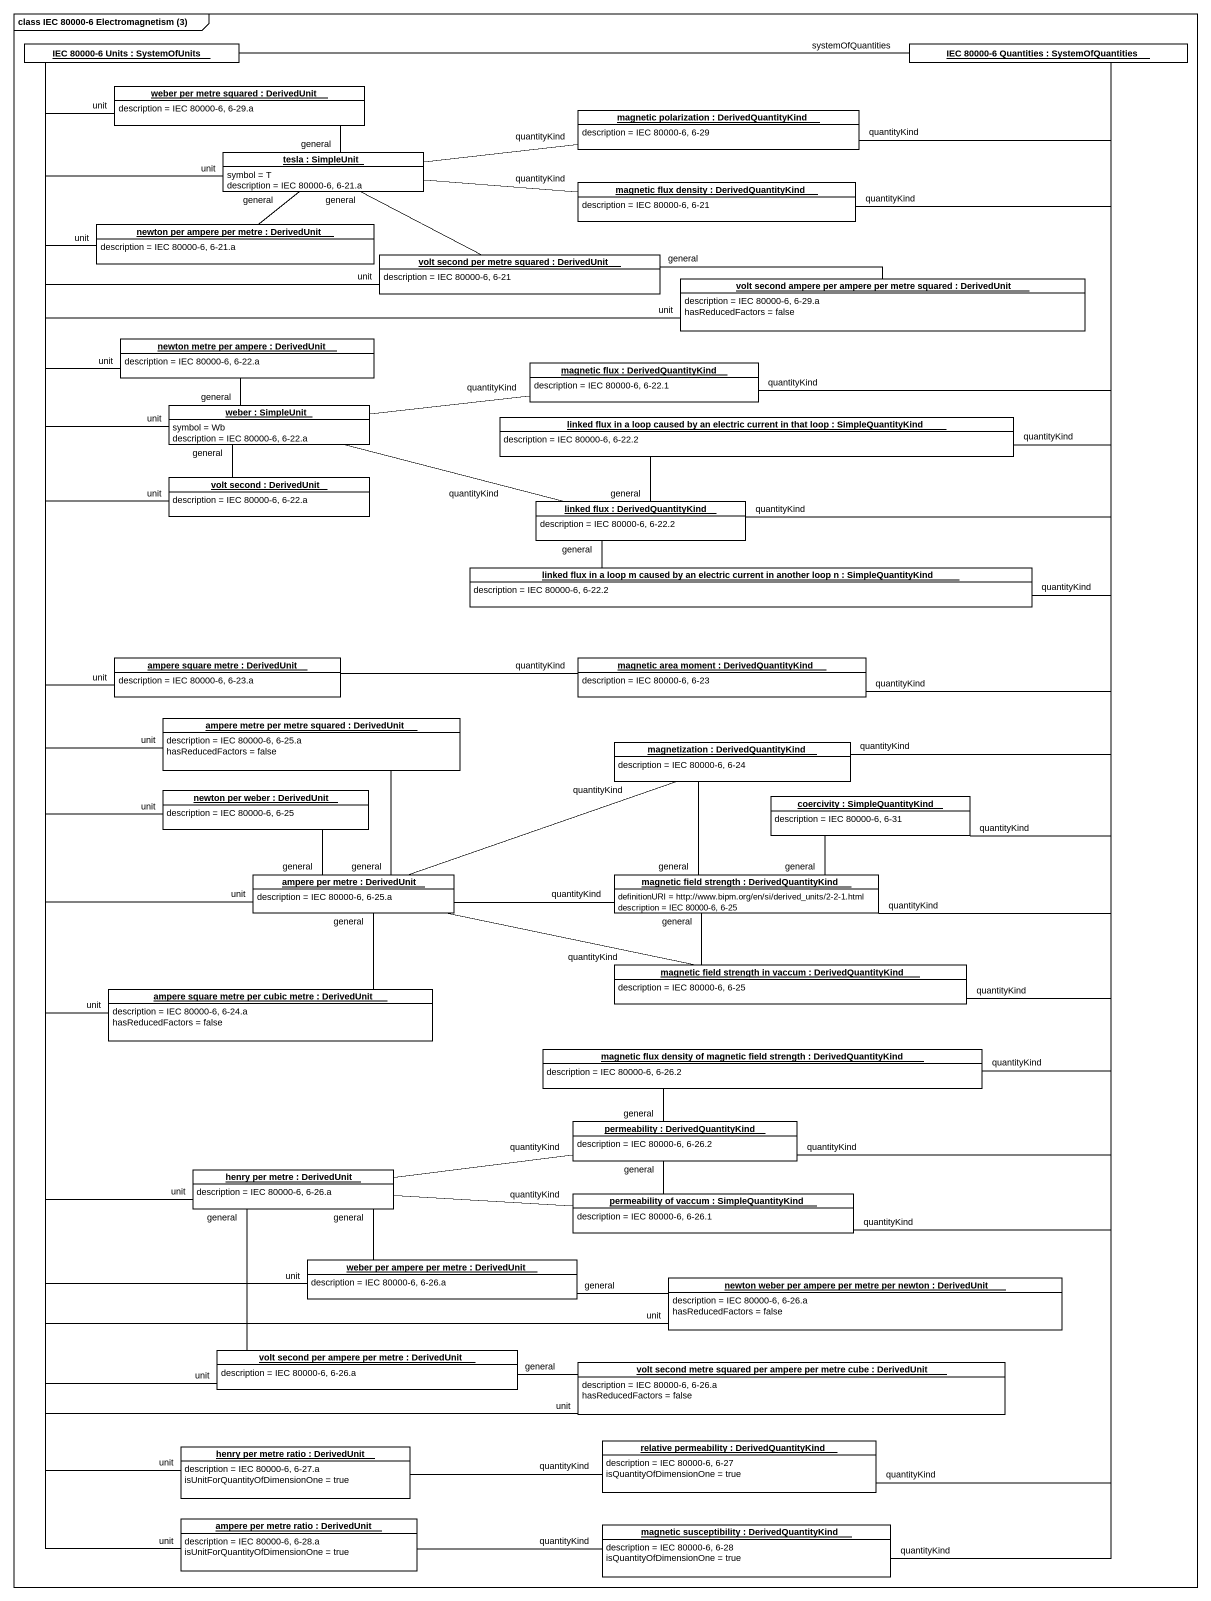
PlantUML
@startuml
mainframe class IEC 80000-6 Electromagnetism (3)
hide circle
hide empty members
object "IEC 80000-6 Units : SystemOfUnits" as IEC_80000_6_Units #FFFFFF
object "IEC 80000-6 Quantities : SystemOfQuantities" as IEC_80000_6_Quantities #FFFFFF
object "weber per metre squared : DerivedUnit" as weber_per_metre_squared #FFFFFF {
  description = IEC 80000-6, 6-29.a
}
object "magnetic polarization : DerivedQuantityKind" as magnetic_polarization #FFFFFF {
  description = IEC 80000-6, 6-29
}
object "tesla : SimpleUnit" as tesla #FFFFFF {
  symbol = T
  description = IEC 80000-6, 6-21.a
}
object "magnetic flux density : DerivedQuantityKind" as magnetic_flux_density #FFFFFF {
  description = IEC 80000-6, 6-21
}
object "newton per ampere per metre : DerivedUnit" as newton_per_ampere_per_metre #FFFFFF {
  description = IEC 80000-6, 6-21.a
}
object "volt second per metre squared : DerivedUnit" as volt_second_per_metre #FFFFFF {
  description = IEC 80000-6, 6-21
}
object "volt second ampere per ampere per metre squared : DerivedUnit" as volt_second_ampere_per #FFFFFF {
  description = IEC 80000-6, 6-29.a
  hasReducedFactors = false
}
object "newton metre per ampere : DerivedUnit" as newton_metre_per_ampere #FFFFFF {
  description = IEC 80000-6, 6-22.a
}
object "magnetic flux : DerivedQuantityKind" as magnetic_flux #FFFFFF {
  description = IEC 80000-6, 6-22.1
}
object "weber : SimpleUnit" as weber #FFFFFF {
  symbol = Wb
  description = IEC 80000-6, 6-22.a
}
object "linked flux in a loop caused by an electric current in that loop : SimpleQuantityKind" as linked_flux_in_a_loop #FFFFFF {
  description = IEC 80000-6, 6-22.2
}
object "volt second : DerivedUnit" as volt_second #FFFFFF {
  description = IEC 80000-6, 6-22.a
}
object "linked flux : DerivedQuantityKind" as linked_flux #FFFFFF {
  description = IEC 80000-6, 6-22.2
}
object "linked flux in a loop m caused by an electric current in another loop n : SimpleQuantityKind" as linked_flux_in_a_loop_m #FFFFFF {
  description = IEC 80000-6, 6-22.2
}
object "ampere square metre : DerivedUnit" as ampere_square_metre #FFFFFF {
  description = IEC 80000-6, 6-23.a
}
object "magnetic area moment : DerivedQuantityKind" as magnetic_area_moment #FFFFFF {
  description = IEC 80000-6, 6-23
}
object "ampere metre per metre squared : DerivedUnit" as ampere_metre_per_metre #FFFFFF {
  description = IEC 80000-6, 6-25.a
  hasReducedFactors = false
}
object "magnetization : DerivedQuantityKind" as magnetization #FFFFFF {
  description = IEC 80000-6, 6-24
}
object "newton per weber : DerivedUnit" as newton_per_weber #FFFFFF {
  description = IEC 80000-6, 6-25
}
object "coercivity : SimpleQuantityKind" as coercivity #FFFFFF {
  description = IEC 80000-6, 6-31
}
object "ampere per metre : DerivedUnit" as ampere_per_metre #FFFFFF {
  description = IEC 80000-6, 6-25.a
}
object "magnetic field strength : DerivedQuantityKind" as magnetic_field_strength #FFFFFF {
  definitionURI = http://www.bipm.org/en/si/derived_units/2-2-1.html
  description = IEC 80000-6, 6-25
}
object "magnetic field strength in vaccum : DerivedQuantityKind" as magnetic_field_strength_in #FFFFFF {
  description = IEC 80000-6, 6-25
}
object "ampere square metre per cubic metre : DerivedUnit" as ampere_square_metre_per #FFFFFF {
  description = IEC 80000-6, 6-24.a
  hasReducedFactors = false
}
object "magnetic flux density of magnetic field strength : DerivedQuantityKind" as magnetic_flux_density_of #FFFFFF {
  description = IEC 80000-6, 6-26.2
}
object "permeability : DerivedQuantityKind" as permeability #FFFFFF {
  description = IEC 80000-6, 6-26.2
}
object "henry per metre : DerivedUnit" as henry_per_metre #FFFFFF {
  description = IEC 80000-6, 6-26.a
}
object "permeability of vaccum : SimpleQuantityKind" as permeability_of_vaccum #FFFFFF {
  description = IEC 80000-6, 6-26.1
}
object "weber per ampere per metre : DerivedUnit" as weber_per_ampere_per_metre #FFFFFF {
  description = IEC 80000-6, 6-26.a
}
object "newton weber per ampere per metre per newton : DerivedUnit" as newton_weber_per_ampere_per #FFFFFF {
  description = IEC 80000-6, 6-26.a
  hasReducedFactors = false
}
object "volt second per ampere per metre : DerivedUnit" as volt_second_per_ampere_per #FFFFFF {
  description = IEC 80000-6, 6-26.a
}
object "volt second metre squared per ampere per metre cube : DerivedUnit" as volt_second_metre_squared #FFFFFF {
  description = IEC 80000-6, 6-26.a
  hasReducedFactors = false
}
object "henry per metre ratio : DerivedUnit" as henry_per_metre_ratio #FFFFFF {
  description = IEC 80000-6, 6-27.a
  isUnitForQuantityOfDimensionOne = true
}
object "relative permeability : DerivedQuantityKind" as relative_permeability #FFFFFF {
  description = IEC 80000-6, 6-27
  isQuantityOfDimensionOne = true
}
object "ampere per metre ratio : DerivedUnit" as ampere_per_metre_ratio #FFFFFF {
  description = IEC 80000-6, 6-28.a
  isUnitForQuantityOfDimensionOne = true
}
object "magnetic susceptibility : DerivedQuantityKind" as magnetic_susceptibility #FFFFFF {
  description = IEC 80000-6, 6-28
  isQuantityOfDimensionOne = true
}
IEC_80000_6_Quantities -left- IEC_80000_6_Units : systemOfQuantities
weber_per_metre_squared -left- IEC_80000_6_Units : unit
magnetic_polarization -right- IEC_80000_6_Quantities : quantityKind
tesla -up- IEC_80000_6_Units : unit
tesla -up- weber_per_metre_squared : general
tesla -right- magnetic_polarization : quantityKind
tesla -right- magnetic_flux_density : quantityKind
tesla -- newton_per_ampere_per_metre : general
tesla -right- volt_second_per_metre : general
magnetic_flux_density -right- IEC_80000_6_Quantities : quantityKind
newton_per_ampere_per_metre -up- IEC_80000_6_Units : unit
volt_second_per_metre -left- IEC_80000_6_Units : unit
volt_second_per_metre -right- volt_second_ampere_per : general
volt_second_ampere_per -left- IEC_80000_6_Units : unit
newton_metre_per_ampere -up- IEC_80000_6_Units : unit
magnetic_flux -up- IEC_80000_6_Quantities : quantityKind
weber -up- IEC_80000_6_Units : unit
weber -up- newton_metre_per_ampere : general
weber -right- magnetic_flux : quantityKind
weber -- volt_second : general
weber -right- linked_flux : quantityKind
linked_flux_in_a_loop -up- IEC_80000_6_Quantities : quantityKind
linked_flux_in_a_loop -- linked_flux : general
volt_second -up- IEC_80000_6_Units : unit
linked_flux -up- IEC_80000_6_Quantities : quantityKind
linked_flux_in_a_loop_m -up- IEC_80000_6_Quantities : quantityKind
linked_flux_in_a_loop_m -up- linked_flux : general
ampere_square_metre -up- IEC_80000_6_Units : unit
ampere_square_metre -right- magnetic_area_moment : quantityKind
magnetic_area_moment -up- IEC_80000_6_Quantities : quantityKind
ampere_metre_per_metre -up- IEC_80000_6_Units : unit
magnetization -up- IEC_80000_6_Quantities : quantityKind
magnetization -- magnetic_field_strength : general
newton_per_weber -up- IEC_80000_6_Units : unit
coercivity -up- IEC_80000_6_Quantities : quantityKind
coercivity -- magnetic_field_strength : general
ampere_per_metre -up- IEC_80000_6_Units : unit
ampere_per_metre -up- ampere_metre_per_metre : general
ampere_per_metre -right- magnetization : quantityKind
ampere_per_metre -up- newton_per_weber : general
ampere_per_metre -right- magnetic_field_strength : quantityKind
ampere_per_metre -right- magnetic_field_strength_in : quantityKind
ampere_per_metre -- ampere_square_metre_per : general
magnetic_field_strength -up- IEC_80000_6_Quantities : quantityKind
magnetic_field_strength_in -up- IEC_80000_6_Quantities : quantityKind
magnetic_field_strength_in -up- magnetic_field_strength : general
ampere_square_metre_per -up- IEC_80000_6_Units : unit
magnetic_flux_density_of -up- IEC_80000_6_Quantities : quantityKind
magnetic_flux_density_of -- permeability : general
permeability -up- IEC_80000_6_Quantities : quantityKind
henry_per_metre -up- IEC_80000_6_Units : unit
henry_per_metre -right- permeability : quantityKind
henry_per_metre -right- permeability_of_vaccum : quantityKind
henry_per_metre -- weber_per_ampere_per_metre : general
henry_per_metre -- volt_second_per_ampere_per : general
permeability_of_vaccum -up- IEC_80000_6_Quantities : quantityKind
permeability_of_vaccum -up- permeability : general
weber_per_ampere_per_metre -up- IEC_80000_6_Units : unit
weber_per_ampere_per_metre -right- newton_weber_per_ampere_per : general
newton_weber_per_ampere_per -up- IEC_80000_6_Units : unit
volt_second_per_ampere_per -up- IEC_80000_6_Units : unit
volt_second_per_ampere_per -right- volt_second_metre_squared : general
volt_second_metre_squared -up- IEC_80000_6_Units : unit
henry_per_metre_ratio -up- IEC_80000_6_Units : unit
henry_per_metre_ratio -right- relative_permeability : quantityKind
relative_permeability -up- IEC_80000_6_Quantities : quantityKind
ampere_per_metre_ratio -up- IEC_80000_6_Units : unit
ampere_per_metre_ratio -right- magnetic_susceptibility : quantityKind
magnetic_susceptibility -up- IEC_80000_6_Quantities : quantityKind
@enduml
